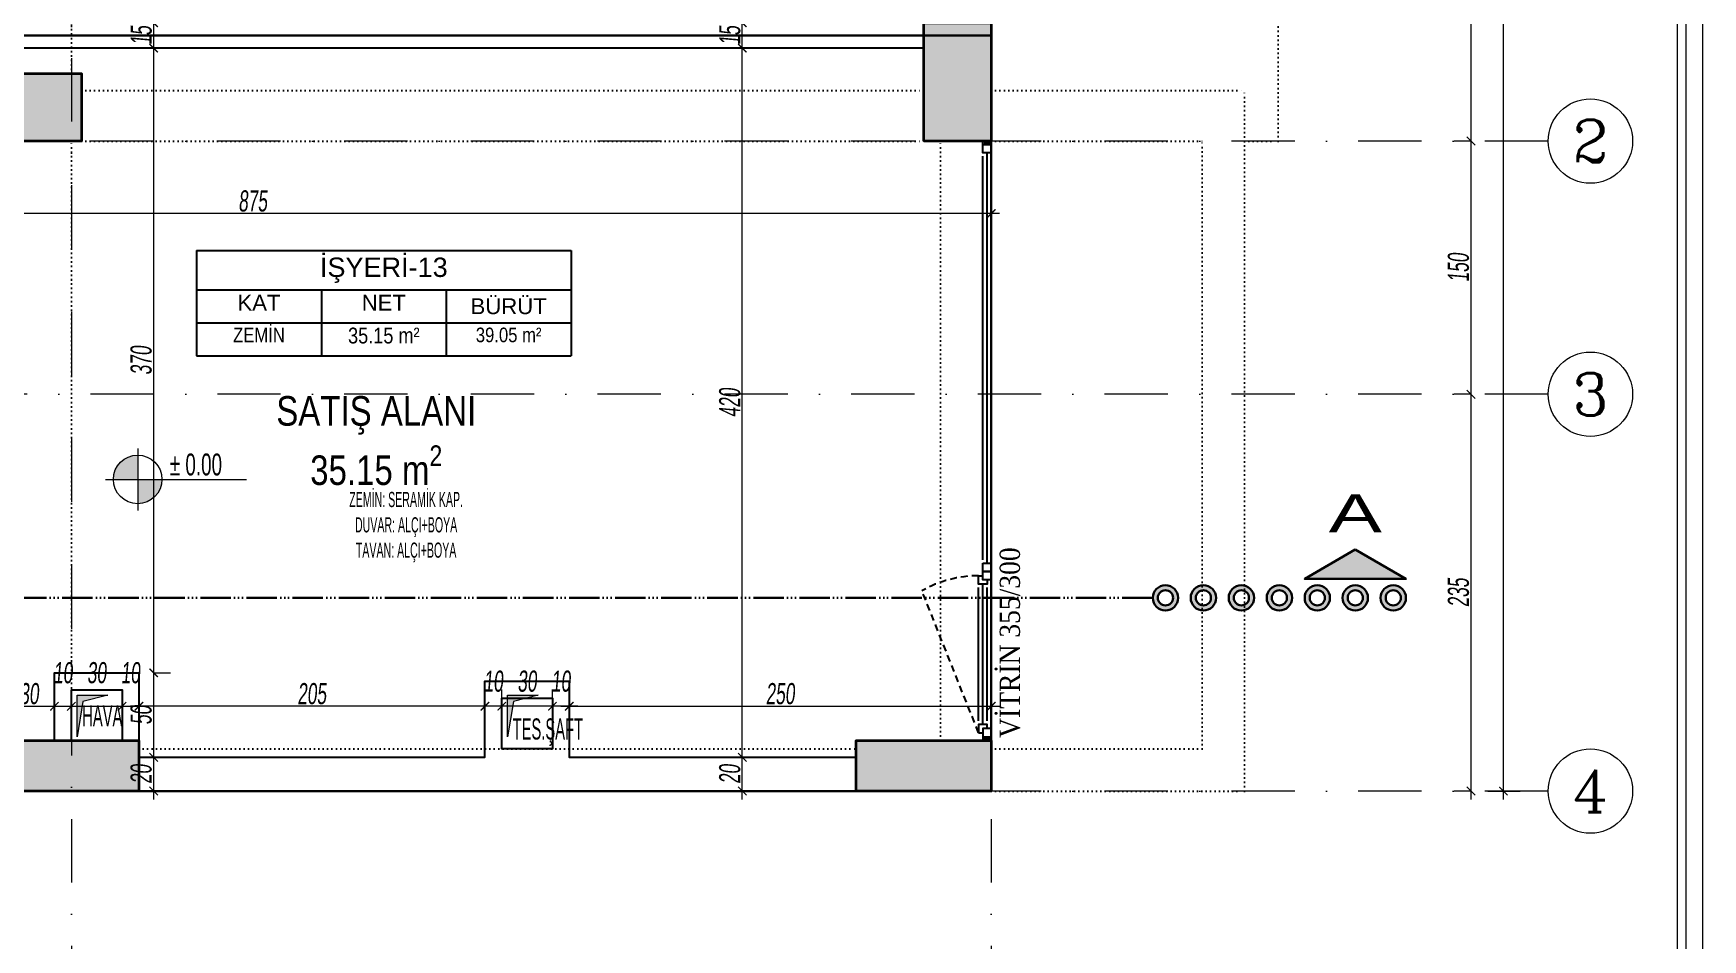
# Model space of a CAD drawing. Header units: millimetres. Extents: x -2145 to 33996, y -835 to 2363.
# Drawn here: x 10352 to 11341, y -228 to 308 of the extents above; entities that cross this region are included whole.
import ezdxf
from ezdxf.enums import TextEntityAlignment as Align

# ---------------------------------------------------------------- set-up
doc = ezdxf.new("R2010")
doc.units = ezdxf.units.MM
for name, pattern in [('ACAD_ISO06W100', [36, 24, -3, 0, -3, 0, -3, 0, -3]), ('DASHDOT', [1, 0.5, -0.25, 0, -0.25]), ('DOT', [0.25, 0, -0.25]), ('KESIK', [0.325, 0.2, -0.125])]:
    doc.linetypes.add(name, pattern=pattern)
doc.layers.add('ALAN', color=3, linetype='Continuous', lineweight=25, plot=False)
for name, color, linetype, lineweight in [('arcCGDM_antet', 85, 'Continuous', 20), ('EMSAL HESAP', 1, 'Continuous', 30), ('NET_AKS', 251, 'DASHDOT', 9), ('NET_AKS_YAZI', 31, 'DASHDOT', 9), ('NET_DUVAR', 150, 'Continuous', 18), ('NET_KESİT_ÇİZİGİSİ', 1, 'Continuous', 30), ('NET_KOLON_TARAMA', 8, 'Continuous', 0), ('NET_PLAN_KOT', 100, 'Continuous', 0), ('NET_TAŞIYICI', 1, 'Continuous', 35), ('NET_ÖLÇÜ İÇ', 54, 'Continuous', 9), ('NET_ÖLÇÜ_AKS', 31, 'Continuous', 15)]:
    doc.layers.add(name, color=color, linetype=linetype, lineweight=lineweight)
for name, color, linetype in [('m_doğrama_aluminyum', 105, 'Continuous'), ('m_yazı_bağımsız bölüm', 163, 'Continuous'), ('NET_KİRİŞ', 253, 'DOT'), ('NET_POZ', 41, 'Continuous'), ('T-MAH-AD', 7, 'Continuous')]:
    doc.layers.add(name, color=color, linetype=linetype)
doc.styles.add('ARIALTR', font='arial.ttf', dxfattribs={"width": 0.8, "height": 22.5})
doc.styles.add('ARıAL', font='arial.ttf', dxfattribs={"width": 0.7})
doc.styles.add('BODRUM', font='swisscl.ttf', dxfattribs={"width": 0.8, "oblique": 5})
doc.styles.add('DIN', font='arial.ttf', dxfattribs={"width": 0.6})
doc.styles.get("Standard").update_dxf_attribs({"font": 'arial.ttf'})
doc.styles.add('TAks_2', font='ROMANC', dxfattribs={"height": 5})
doc.styles.add('TGS SAYILAR', font='times.ttf', dxfattribs={"width": 0.7})
doc.dimstyles.new('olcu-50', dxfattribs={"dimscale": 0, "dimtxt": 12.5, "dimasz": 5, "dimexe": 10, "dimexo": 10, "dimgap": 1, "dimtad": 1, "dimdec": 1, "dimzin": 12, "dimtxsty": 'BODRUM', "dimblk": 'ARCHTICK', "dimcen": 8, "dimdle": 5, "dimclrd": 256, "dimclre": 256, "dimclrt": 256, "dimadec": 0, "dimazin": 2, "dimtfac": 1, "dimtdec": 1, "dimtix": 1, "dimtmove": 0, "dimatfit": 3, "dimldrblk": 'ARCHTICK', "dimfxl": 15, "dimfxlon": 1, "dimlwd": -1, "dimlwe": -1, "dimarcsym": 0})

# ---------------------------------------------------------------- blocks, each defined once
blk = doc.blocks.new('*U602')
at = {"layer": 'm_doğrama_aluminyum', "linetype": 'KESIK', "ltscale": 0.2}
blk.add_line((-3015.1746, -58.1938, 0), (-3014.3338, -57.8585, 0), dxfattribs=at)
blk.add_line((-3015.1746, -58.1938, 0), (-3014.3338, -57.8585, 0), dxfattribs=at)
at = {"layer": 'm_doğrama_aluminyum', "elevation": 0}
for points in [[(-3015.1996, -58.2188), (-3015.2196, -58.2188), (-3015.2196, -58.2688), (-3015.1996, -58.2688), (-3015.1996, -58.2188)], [(-3015.1996, -58.2188), (-3015.2196, -58.2688)], [(-3015.2196, -58.2188), (-3015.1996, -58.2688)], [(-3015.1996, -58.2188), (-3015.1996, -58.2688), (-3015.1496, -58.2688), (-3015.1496, -58.2188), (-3015.1996, -58.2188)], [(-3015.1746, -58.1938), (-3015.1746, -58.2188)], [(-3015.1496, -58.2438), (-3015.1246, -58.2438), (-3015.1246, -58.1938), (-3015.1746, -58.1938)], [(-3015.1246, -58.2188), (-3014.2946, -58.2188)], [(-3015.1046, -58.1938), (-3014.3146, -58.1938)], [(-3015.1046, -58.2438), (-3014.3146, -58.2438)], [(-3014.2696, -58.2438), (-3014.2946, -58.2438), (-3014.2946, -58.1938), (-3014.2446, -58.1938)], [(-3014.2196, -58.2188), (-3014.2196, -58.2688), (-3014.2696, -58.2688), (-3014.2696, -58.2188), (-3014.2196, -58.2188)], [(-3014.2446, -58.1938), (-3014.2446, -58.2188)], [(-3014.1696, -58.2188), (-3014.1696, -58.2688), (-3014.2196, -58.2688), (-3014.2196, -58.2188), (-3014.1696, -58.2188)], [(-3014.1696, -58.2438), (-3011.7396, -58.2438)], [(-3014.1496, -58.2188), (-3011.7596, -58.2188)], [(-3011.6896, -58.2188), (-3011.6896, -58.2688), (-3011.7396, -58.2688), (-3011.7396, -58.2188), (-3011.6896, -58.2188)], [(-3011.6896, -58.2188), (-3011.6696, -58.2188), (-3011.6696, -58.2688), (-3011.6896, -58.2688), (-3011.6896, -58.2188)], [(-3011.6896, -58.2188), (-3011.6696, -58.2688)], [(-3011.6696, -58.2188), (-3011.6896, -58.2688)], [(-3014.1496, -58.2688), (-3011.7596, -58.2688)]]:
    blk.add_lwpolyline(points, dxfattribs=at)
at = {"layer": 'm_doğrama_aluminyum', "linetype": 'KESIK', "ltscale": 0.2}
blk.add_arc((-3014.9196, -58.1938, 0), 0.675, 359.98282, 29.79039, dxfattribs=at)
blk = doc.blocks.new('A$C6CC27A50')
at = {"layer": 'NET_DUVAR', "true_color": 0x939598}
h = blk.add_hatch(color=252, dxfattribs=at)
h.dxf.hatch_style = 1
h.paths.add_polyline_path([(-24.76, 3), (-2.88, 3), (-2.88, 19.23), (-6.27, 6.11)])
at = {"layer": 'NET_DUVAR', "color": 251, "true_color": 0x636466}
for p, q in [((-2.88, 19.23), (-6.27, 6.11)), ((-2.88, 3), (-2.88, 19.23)), ((-6.27, 6.11), (-24.76, 3)), ((-24.76, 3), (-2.88, 3))]:
    blk.add_line(p, q, dxfattribs=at)
blk = doc.blocks.new('A$Cec846f78')
at = {"layer": 'NET_TAŞIYICI'}
for points in [[(-40, 385), (-40, 455), (0, 455), (0, 385)], [(-609, 385), (-609, 425), (-539, 425), (-539, 385)], [(-585, 0), (-585, 30), (-505, 30), (-505, 0)], [(-80, 0), (-80, 30), (0, 30), (0, 0)]]:
    blk.add_lwpolyline(points, close=True, dxfattribs=at)
blk = doc.blocks.new('A$Ca5374770')
at = {"layer": 'NET_KOLON_TARAMA'}
h = blk.add_hatch(dxfattribs=at)
h.set_pattern_fill('ANSI33', color=256)
h.paths.add_polyline_path([(1115, 0), (1115, 235), (1090, 235), (1090, 225), (1090, 0)])
h.paths.add_polyline_path([(890, 0), (890, 225), (890, 235), (865, 235), (865, 0)])
h.paths.add_polyline_path([(1580, 30), (1580, 0), (1660, 0), (1660, 30)])
h.paths.add_polyline_path([(1620, 455), (1620, 385), (1660, 385), (1660, 455)])
h.paths.add_polyline_path([(80, 950), (80, 980), (0, 980), (0, 950)])
h.paths.add_polyline_path([(1580, 980), (1580, 950), (1660, 950), (1660, 980)])
h.paths.add_polyline_path([(1035, 980), (1035, 950), (1115, 950), (1115, 980)])
h.paths.add_polyline_path([(625, 950), (625, 980), (545, 980), (545, 950)])
h.paths.add_polyline_path([(80, 0), (80, 30), (0, 30), (0, 0)])
h.paths.add_polyline_path([(1051, 425), (1051, 385), (1121, 385), (1121, 425)])
h.paths.add_polyline_path([(609, 385), (609, 425), (539, 425), (539, 385)])
h.paths.add_polyline_path([(585, 0), (585, 30), (505, 30), (505, 0)])
h.paths.add_polyline_path([(40, 385), (40, 455), (0, 455), (0, 385)])
at = {"layer": 'NET_TAŞIYICI', "xscale": -1}
blk.add_blockref('A$Cec846f78', (0, 0), dxfattribs=at)
blk = doc.blocks.new('*T629')
at = {"layer": 'm_yazı_bağımsız bölüm', "color": 0, "linetype": 'ByBlock', "lineweight": -2, "transparency": 16777216}
for p, q in [((0, 0), (221.88, 0)), ((0, 0), (0, -62.26)), ((221.88, 0), (221.88, -62.26)), ((0, -23.3), (221.88, -23.3)), ((73.96, -23.3), (73.96, -62.26)), ((147.92, -23.3), (147.92, -62.26)), ((0, -42.78), (221.88, -42.78)), ((0, -62.26), (221.88, -62.26))]:
    blk.add_line(p, q, dxfattribs=at)
at = {"layer": 'm_yazı_bağımsız bölüm', "color": 0, "transparency": 16777216}
for s, insert, char_height, width, attachment_point in [('İŞYERİ-13', (110.94, -11.65), 11.476, 216.1383, 5), ('KAT', (36.98, -26.17), 9.375, 68.2206, 2), ('NET', (110.94, -26.17), 9.375, 68.2206, 2), ('BÜRÜT', (184.9, -33.04), 9.375, 68.2207, 5), ('{\\fArial Narrow|b0|i0|c162|p34;ZEMİN}', (36.98, -45.65), 8.6073, 68.2206, 2), ('{\\fArial Narrow|b0|i0|c162|p34;35.15 m²}', (110.94, -45.65), 9.375, 68.2206, 2), ('{\\fArial Narrow|b0|i0|c162|p34;39.05 m²}', (184.9, -45.65), 8.6073, 68.2207, 2)]:
    blk.add_mtext(s, dxfattribs=dict(at, insert=insert, char_height=char_height, width=width, attachment_point=attachment_point))
blk = doc.blocks.new('KOTLAR')
h = blk.add_hatch(color=256)
h.dxf.hatch_style = 1
h.paths.add_polyline_path([(0, 0), (0, 12.96, 0.414214), (-12.96, 0)])
h.paths.add_polyline_path([(0, -12.96, 0.414214), (12.96, 0), (0, 0)])
h.paths.add_polyline_path([(65.51, -11.28), (21.41, -11.28), (21.41, -29.91), (65.51, -29.91)], flags=9)
at = {"extrusion": (2.84e-14, 0.225686, 0.9742)}
for p, q in [((0, 16.54), (0, -16.54)), ((-17.21, 0), (58.08, 0))]:
    blk.add_line(p, q, dxfattribs=at)
blk.add_circle((0, 0), 12.96)
at = {"extrusion": (2.84e-14, 0.225686, 0.9742), "style": 'DIN', "width": 0.6}
for tag, p in [('INCE KOT', (-17.13, -2.07, 0.48)), ('KABA KOT', (-18.31, 14.22, -3.29))]:
    blk.add_attdef(tag, p, '', height=12, rotation=180, dxfattribs=at)
blk = doc.blocks.new('A$C5ec6af74')
at = {"layer": 'NET_AKS', "ltscale": 75}
for p, q in [((250, 1185), (250, -185)), ((795, 1185), (795, -185)), ((1125, 385), (-1195, 385)), ((1125, 235), (-1195, 235)), ((1125, 0), (-1195, 0))]:
    blk.add_line(p, q, dxfattribs=at)
at = {"layer": 'NET_AKS', "linetype": 'Continuous', "ltscale": 100}
for centre in [(1150, 385), (1150, 235), (1150, 0)]:
    blk.add_circle(centre, 25, dxfattribs=at)
at = {"layer": 'NET_AKS_YAZI', "linetype": 'Continuous', "style": 'TAks_2'}
for s, p in [('2', (1150, 385)), ('3', (1150, 235)), ('4', (1150, 0))]:
    blk.add_text(s, height=25, dxfattribs=at).set_placement(p, align=Align.MIDDLE_CENTER)
blk = doc.blocks.new('A$Cb9b20b1b')
at = {"layer": 'NET_KİRİŞ', "ltscale": 10}
for p, q in [((-1060, 150), (-1060, 745)), ((-345, 190), (-345, 715)), ((-890, 180), (-1040, 180)), ((-1040, -235), (-1040, 180)), ((-351, 180), (-850, 180)), ((-1040, 150), (-1060, 150)), ((-1015, -210), (-1015, 150)), ((-890, 150), (-1015, 150)), ((-890, -205), (-890, 150)), ((-860, -205), (-860, 150)), ((-351, 150), (-850, 150)), ((-345, -205), (-345, 150)), ((-890, -210), (-1015, -210)), ((-385, -210), (-810, -210)), ((-890, -235), (-1040, -235)), ((-385, -235), (-810, -235))]:
    blk.add_line(p, q, dxfattribs=at)
blk = doc.blocks.new('_ArchTick')
at = {"color": 0, "linetype": 'ByBlock', "const_width": 0.15}
blk.add_lwpolyline([(-0.5, -0.5), (0.5, 0.5)], dxfattribs=at)
blk = doc.blocks.new('*D1581')
at = {"layer": 'Defpoints', "color": 0, "transparency": 16777216}
for p in [(1114.26, -745), (1114.26, -745), (1114.26, -980)]:
    blk.add_point(p, dxfattribs=at)
at = {"layer": 'NET_ÖLÇÜ_AKS', "transparency": 16777216}
for p, q in [((1114.26, -985), (1114.26, -740)), ((1114.26, -745), (1104.26, -745)), ((1114.26, -980), (1104.26, -980))]:
    blk.add_line(p, q, dxfattribs=at)
at = {"layer": 'NET_ÖLÇÜ_AKS', "transparency": 16777216, "xscale": 5, "yscale": 5, "zscale": 5}
for p, rotation in [((1114.26, -745), 90), ((1114.26, -980), 270)]:
    blk.add_blockref('_ArchTick', p, dxfattribs=dict(at, rotation=rotation))
at = {"layer": 'NET_ÖLÇÜ_AKS', "transparency": 16777216, "insert": (1106.85, -862.5), "char_height": 12.5, "attachment_point": 5, "rotation": 90, "style": 'BODRUM'}
blk.add_mtext('235', dxfattribs=at)
blk = doc.blocks.new('*D1582')
at = {"layer": 'Defpoints', "color": 0, "transparency": 16777216}
for p in [(1114.26, -595), (1114.26, -595), (1114.26, -745)]:
    blk.add_point(p, dxfattribs=at)
at = {"layer": 'NET_ÖLÇÜ_AKS', "transparency": 16777216}
for p, q in [((1114.26, -750), (1114.26, -590)), ((1114.26, -595), (1104.26, -595)), ((1114.26, -745), (1104.26, -745))]:
    blk.add_line(p, q, dxfattribs=at)
at = {"layer": 'NET_ÖLÇÜ_AKS', "transparency": 16777216, "xscale": 5, "yscale": 5, "zscale": 5}
for p, rotation in [((1114.26, -595), 90), ((1114.26, -745), 270)]:
    blk.add_blockref('_ArchTick', p, dxfattribs=dict(at, rotation=rotation))
at = {"layer": 'NET_ÖLÇÜ_AKS', "transparency": 16777216, "insert": (1106.85, -670), "char_height": 12.5, "attachment_point": 5, "rotation": 90, "style": 'BODRUM'}
blk.add_mtext('150', dxfattribs=at)
blk = doc.blocks.new('*D1583')
at = {"layer": 'Defpoints', "color": 0, "transparency": 16777216}
for p in [(1114.26, 0), (1114.26, 0), (1114.26, -595)]:
    blk.add_point(p, dxfattribs=at)
at = {"layer": 'NET_ÖLÇÜ_AKS', "transparency": 16777216}
for p, q in [((1114.26, -600), (1114.26, 5)), ((1114.26, 0), (1104.26, 0)), ((1114.26, -595), (1104.26, -595))]:
    blk.add_line(p, q, dxfattribs=at)
at = {"layer": 'NET_ÖLÇÜ_AKS', "transparency": 16777216, "xscale": 5, "yscale": 5, "zscale": 5}
for p, rotation in [((1114.26, 0), 90), ((1114.26, -595), 270)]:
    blk.add_blockref('_ArchTick', p, dxfattribs=dict(at, rotation=rotation))
at = {"layer": 'NET_ÖLÇÜ_AKS', "transparency": 16777216, "insert": (1106.85, -297.5), "char_height": 12.5, "attachment_point": 5, "rotation": 90, "style": 'BODRUM'}
blk.add_mtext('595', dxfattribs=at)
blk = doc.blocks.new('*D1584')
at = {"layer": 'Defpoints', "color": 0, "transparency": 16777216}
for p in [(1114.26, 0), (1133.46, 0), (1114.26, -980)]:
    blk.add_point(p, dxfattribs=at)
at = {"layer": 'NET_ÖLÇÜ_AKS', "transparency": 16777216}
for p, q in [((1133.46, -985), (1133.46, 5)), ((1124.26, 0), (1143.46, 0)), ((1124.26, -980), (1143.46, -980))]:
    blk.add_line(p, q, dxfattribs=at)
at = {"layer": 'NET_ÖLÇÜ_AKS', "transparency": 16777216, "xscale": 5, "yscale": 5, "zscale": 5}
for p, rotation in [((1133.46, 0), 90), ((1133.46, -980), 270)]:
    blk.add_blockref('_ArchTick', p, dxfattribs=dict(at, rotation=rotation))
at = {"layer": 'NET_ÖLÇÜ_AKS', "transparency": 16777216, "insert": (1126.05, -490), "char_height": 12.5, "attachment_point": 5, "rotation": 90, "style": 'BODRUM'}
blk.add_mtext('980', dxfattribs=at)
blk = doc.blocks.new('*D779')
at = {"layer": 'Defpoints', "color": 0, "transparency": 16777216}
for p in [(10772.01, -120.39), (10772.01, -120.39), (10772.01, -140.39)]:
    blk.add_point(p, dxfattribs=at)
at = {"layer": 'NET_ÖLÇÜ İÇ', "transparency": 16777216}
for p, q in [((10772.01, -145.39), (10772.01, -115.39)), ((10772.01, -120.39), (10782.01, -120.39)), ((10772.01, -140.39), (10762.01, -140.39))]:
    blk.add_line(p, q, dxfattribs=at)
at = {"layer": 'NET_ÖLÇÜ İÇ', "transparency": 16777216, "xscale": 5, "yscale": 5, "zscale": 5}
for p, rotation in [((10772.01, -120.39), 90), ((10772.01, -140.39), 270)]:
    blk.add_blockref('_ArchTick', p, dxfattribs=dict(at, rotation=rotation))
at = {"layer": 'NET_ÖLÇÜ İÇ', "transparency": 16777216, "insert": (10764.61, -130.39), "char_height": 12.5, "attachment_point": 5, "rotation": 90, "style": 'BODRUM'}
blk.add_mtext('20', dxfattribs=at)
blk = doc.blocks.new('*D780')
at = {"layer": 'Defpoints', "color": 0, "transparency": 16777216}
for p in [(10772.01, 299.61), (10772.01, 299.61), (10772.01, -120.39)]:
    blk.add_point(p, dxfattribs=at)
at = {"layer": 'NET_ÖLÇÜ İÇ', "transparency": 16777216}
for p, q in [((10772.01, -125.39), (10772.01, 304.61)), ((10772.01, 299.61), (10782.01, 299.61)), ((10772.01, -120.39), (10782.01, -120.39))]:
    blk.add_line(p, q, dxfattribs=at)
at = {"layer": 'NET_ÖLÇÜ İÇ', "transparency": 16777216, "xscale": 5, "yscale": 5, "zscale": 5}
for p, rotation in [((10772.01, 299.61), 90), ((10772.01, -120.39), 270)]:
    blk.add_blockref('_ArchTick', p, dxfattribs=dict(at, rotation=rotation))
at = {"layer": 'NET_ÖLÇÜ İÇ', "transparency": 16777216, "insert": (10764.61, 89.61), "char_height": 12.5, "attachment_point": 5, "rotation": 90, "style": 'BODRUM'}
blk.add_mtext('420', dxfattribs=at)
blk = doc.blocks.new('*D781')
at = {"layer": 'Defpoints', "color": 0, "transparency": 16777216}
for p in [(10772.01, 314.61), (10772.01, 314.61), (10772.01, 299.61)]:
    blk.add_point(p, dxfattribs=at)
at = {"layer": 'NET_ÖLÇÜ İÇ', "transparency": 16777216}
for p, q in [((10772.01, 294.61), (10772.01, 319.61)), ((10772.01, 314.61), (10782.01, 314.61)), ((10772.01, 299.61), (10782.01, 299.61))]:
    blk.add_line(p, q, dxfattribs=at)
at = {"layer": 'NET_ÖLÇÜ İÇ', "transparency": 16777216, "xscale": 5, "yscale": 5, "zscale": 5}
for p, rotation in [((10772.01, 314.61), 90), ((10772.01, 299.61), 270)]:
    blk.add_blockref('_ArchTick', p, dxfattribs=dict(at, rotation=rotation))
at = {"layer": 'NET_ÖLÇÜ İÇ', "transparency": 16777216, "insert": (10764.63, 307.11), "char_height": 12.5, "attachment_point": 5, "rotation": 90, "style": 'BODRUM'}
blk.add_mtext('15', dxfattribs=at)
blk = doc.blocks.new('*D813')
at = {"layer": 'Defpoints', "color": 0, "transparency": 16777216}
for p in [(10044.48, 201.64), (10044.48, 201.64), (10919.48, 201.64)]:
    blk.add_point(p, dxfattribs=at)
at = {"layer": 'NET_ÖLÇÜ İÇ', "transparency": 16777216}
for p, q in [((10044.48, 201.64), (10044.48, 211.64)), ((10924.48, 201.64), (10039.48, 201.64)), ((10919.48, 201.64), (10919.48, 191.64))]:
    blk.add_line(p, q, dxfattribs=at)
at = {"layer": 'NET_ÖLÇÜ İÇ', "transparency": 16777216, "xscale": 5, "yscale": 5, "zscale": 5, "rotation": 180.0000000000007}
blk.add_blockref('_ArchTick', (10044.48, 201.64), dxfattribs=at)
at = {"layer": 'NET_ÖLÇÜ İÇ', "transparency": 16777216, "xscale": 5, "yscale": 5, "zscale": 5}
blk.add_blockref('_ArchTick', (10919.48, 201.64), dxfattribs=at)
at = {"layer": 'NET_ÖLÇÜ İÇ', "transparency": 16777216, "insert": (10481.98, 209.04), "char_height": 12.5, "attachment_point": 5, "style": 'BODRUM'}
blk.add_mtext('875', dxfattribs=at)
blk = doc.blocks.new('*D834')
at = {"layer": 'Defpoints', "color": 0, "transparency": 16777216}
for p in [(10334.48, -90.19), (10364.48, -90.19), (10364.48, -90.19)]:
    blk.add_point(p, dxfattribs=at)
at = {"layer": 'NET_ÖLÇÜ İÇ', "transparency": 16777216}
for p, q in [((10329.48, -90.19), (10369.48, -90.19)), ((10334.48, -90.19), (10334.48, -100.19)), ((10364.48, -90.19), (10364.48, -100.19))]:
    blk.add_line(p, q, dxfattribs=at)
at = {"layer": 'NET_ÖLÇÜ İÇ', "transparency": 16777216, "xscale": 5, "yscale": 5, "zscale": 5, "rotation": 180}
blk.add_blockref('_ArchTick', (10334.48, -90.19), dxfattribs=at)
at = {"layer": 'NET_ÖLÇÜ İÇ', "transparency": 16777216, "xscale": 5, "yscale": 5, "zscale": 5}
blk.add_blockref('_ArchTick', (10364.48, -90.19), dxfattribs=at)
at = {"layer": 'NET_ÖLÇÜ İÇ', "transparency": 16777216, "insert": (10349.48, -82.78), "char_height": 12.5, "attachment_point": 5, "style": 'BODRUM'}
blk.add_mtext('30', dxfattribs=at)
blk = doc.blocks.new('*D835')
at = {"layer": 'Defpoints', "color": 0, "transparency": 16777216}
for p in [(10374.48, -90.19), (10404.48, -90.19), (10404.48, -90.19)]:
    blk.add_point(p, dxfattribs=at)
at = {"layer": 'NET_ÖLÇÜ İÇ', "transparency": 16777216}
for p, q in [((10369.48, -90.19), (10409.48, -90.19)), ((10374.48, -90.19), (10374.48, -100.19)), ((10404.48, -90.19), (10404.48, -100.19))]:
    blk.add_line(p, q, dxfattribs=at)
at = {"layer": 'NET_ÖLÇÜ İÇ', "transparency": 16777216, "xscale": 5, "yscale": 5, "zscale": 5, "rotation": 180}
blk.add_blockref('_ArchTick', (10374.48, -90.19), dxfattribs=at)
at = {"layer": 'NET_ÖLÇÜ İÇ', "transparency": 16777216, "xscale": 5, "yscale": 5, "zscale": 5}
blk.add_blockref('_ArchTick', (10404.48, -90.19), dxfattribs=at)
at = {"layer": 'NET_ÖLÇÜ İÇ', "transparency": 16777216, "insert": (10389.48, -70.37), "char_height": 12.5, "attachment_point": 5, "style": 'BODRUM'}
blk.add_mtext('30', dxfattribs=at)
blk = doc.blocks.new('*D836')
at = {"layer": 'Defpoints', "color": 0, "transparency": 16777216}
for p in [(10404.48, -90.19), (10414.48, -90.19), (10414.48, -90.19)]:
    blk.add_point(p, dxfattribs=at)
at = {"layer": 'NET_ÖLÇÜ İÇ', "transparency": 16777216}
for p, q in [((10399.48, -90.19), (10419.48, -90.19)), ((10404.48, -90.19), (10404.48, -100.19)), ((10414.48, -90.19), (10414.48, -100.19))]:
    blk.add_line(p, q, dxfattribs=at)
at = {"layer": 'NET_ÖLÇÜ İÇ', "transparency": 16777216, "xscale": 5, "yscale": 5, "zscale": 5, "rotation": 180}
blk.add_blockref('_ArchTick', (10404.48, -90.19), dxfattribs=at)
at = {"layer": 'NET_ÖLÇÜ İÇ', "transparency": 16777216, "xscale": 5, "yscale": 5, "zscale": 5}
blk.add_blockref('_ArchTick', (10414.48, -90.19), dxfattribs=at)
at = {"layer": 'NET_ÖLÇÜ İÇ', "transparency": 16777216, "insert": (10409.48, -70.39), "char_height": 12.5, "attachment_point": 5, "style": 'BODRUM'}
blk.add_mtext('10', dxfattribs=at)
blk = doc.blocks.new('*D837')
at = {"layer": 'Defpoints', "color": 0, "transparency": 16777216}
for p in [(10669.48, -90.19), (10919.48, -90.19), (10919.48, -110.39)]:
    blk.add_point(p, dxfattribs=at)
at = {"layer": 'NET_ÖLÇÜ İÇ', "transparency": 16777216}
for p, q in [((10669.48, -90.19), (10669.48, -80.19)), ((10919.48, -100.39), (10919.48, -80.19)), ((10664.48, -90.19), (10924.48, -90.19))]:
    blk.add_line(p, q, dxfattribs=at)
at = {"layer": 'NET_ÖLÇÜ İÇ', "transparency": 16777216, "xscale": 5, "yscale": 5, "zscale": 5, "rotation": 180}
blk.add_blockref('_ArchTick', (10669.48, -90.19), dxfattribs=at)
at = {"layer": 'NET_ÖLÇÜ İÇ', "transparency": 16777216, "xscale": 5, "yscale": 5, "zscale": 5}
blk.add_blockref('_ArchTick', (10919.48, -90.19), dxfattribs=at)
at = {"layer": 'NET_ÖLÇÜ İÇ', "transparency": 16777216, "insert": (10794.48, -82.79), "char_height": 12.5, "attachment_point": 5, "style": 'BODRUM'}
blk.add_mtext('250', dxfattribs=at)
blk = doc.blocks.new('İŞRT - KES YER')
at = {"layer": 'NET_KESİT_ÇİZİGİSİ'}
h = blk.add_hatch(color=251, dxfattribs=at)
h.dxf.hatch_style = 1
h.paths.add_polyline_path([(0, 0), (40, -23.1), (-40, -23.1)])
h = blk.add_hatch(color=256, dxfattribs=at)
h.dxf.hatch_style = 1
h.paths.add_polyline_path([(160, -38.1, -1), (140, -38.1, -1)])
h.paths.add_polyline_path([(144, -38.1, 1), (156, -38.1, 1)], flags=16)
h.paths.add_polyline_path([(130, -38.1, -1), (110, -38.1, -1)])
h.paths.add_polyline_path([(114, -38.1, 1), (126, -38.1, 1)], flags=16)
h.paths.add_polyline_path([(100, -38.1, -1), (80, -38.1, -1)])
h.paths.add_polyline_path([(84, -38.1, 1), (96, -38.1, 1)], flags=16)
h.paths.add_polyline_path([(70, -38.1, -1), (50, -38.1, -1)])
h.paths.add_polyline_path([(54, -38.1, 1), (66, -38.1, 1)], flags=16)
h.paths.add_polyline_path([(40, -38.1, -1), (20, -38.1, -1)])
h.paths.add_polyline_path([(24, -38.1, 1), (36, -38.1, 1)], flags=16)
h.paths.add_polyline_path([(10, -38.1, -1), (-10, -38.1, -1)])
h.paths.add_polyline_path([(-6, -38.1, 1), (6, -38.1, 1)], flags=16)
h.paths.add_polyline_path([(-20, -38.1, -1), (-40, -38.1, -1)])
h.paths.add_polyline_path([(-36, -38.1, 1), (-24, -38.1, 1)], flags=16)
blk.add_lwpolyline([(0, 0), (40, -23.1), (-40, -23.1)], close=True, dxfattribs=at)
for centre, radius in [((-30, -38.1), 10), ((-30, -38.1), 6), ((0, -38.1), 10), ((0, -38.1), 6), ((30, -38.1), 10), ((30, -38.1), 6), ((60, -38.1), 10), ((60, -38.1), 6), ((90, -38.1), 10), ((90, -38.1), 6), ((120, -38.1), 10), ((120, -38.1), 6), ((150, -38.1), 10), ((150, -38.1), 6)]:
    blk.add_circle(centre, radius, dxfattribs=at)
blk = doc.blocks.new('*U1585')
at = {"layer": 'NET_KESİT_ÇİZİGİSİ', "linetype": 'ACAD_ISO06W100'}
blk.add_lwpolyline([(2626.7, 0), (200, 0)], dxfattribs=at)
at = {"layer": 'NET_KESİT_ÇİZİGİSİ'}
blk.add_blockref('İŞRT - KES YER', (40, 38.1), dxfattribs=at)
at = {"layer": 'NET_KESİT_ÇİZİGİSİ', "style": 'ARıAL', "width": 1.5}
for tag, p in [('KESİTSOL', (40, 66.8)), ('KESİTSAĞ', (2786.7, 66.8))]:
    blk.add_attdef(tag, text='', height=30, dxfattribs=at).set_placement(p, align=Align.MIDDLE_CENTER)
blk = doc.blocks.new('*D1845')
at = {"layer": 'Defpoints', "color": 0, "transparency": 16777216}
for p in [(10423.26, -120.39), (10423.26, -120.39), (10423.26, -140.39)]:
    blk.add_point(p, dxfattribs=at)
at = {"layer": 'NET_ÖLÇÜ İÇ', "transparency": 16777216}
for p, q in [((10423.26, -145.39), (10423.26, -115.39)), ((10423.26, -120.39), (10433.26, -120.39)), ((10423.26, -140.39), (10413.26, -140.39))]:
    blk.add_line(p, q, dxfattribs=at)
at = {"layer": 'NET_ÖLÇÜ İÇ', "transparency": 16777216, "xscale": 5, "yscale": 5, "zscale": 5}
for p, rotation in [((10423.26, -120.39), 90), ((10423.26, -140.39), 270)]:
    blk.add_blockref('_ArchTick', p, dxfattribs=dict(at, rotation=rotation))
at = {"layer": 'NET_ÖLÇÜ İÇ', "transparency": 16777216, "insert": (10415.86, -130.39), "char_height": 12.5, "attachment_point": 5, "rotation": 90, "style": 'BODRUM'}
blk.add_mtext('20', dxfattribs=at)
blk = doc.blocks.new('*D1846')
at = {"layer": 'Defpoints', "color": 0, "transparency": 16777216}
for p in [(10423.26, -70.39), (10423.26, -70.39), (10423.26, -120.39)]:
    blk.add_point(p, dxfattribs=at)
at = {"layer": 'NET_ÖLÇÜ İÇ', "transparency": 16777216}
for p, q in [((10423.26, -125.39), (10423.26, -65.39)), ((10423.26, -70.39), (10433.26, -70.39)), ((10423.26, -120.39), (10433.26, -120.39))]:
    blk.add_line(p, q, dxfattribs=at)
at = {"layer": 'NET_ÖLÇÜ İÇ', "transparency": 16777216, "xscale": 5, "yscale": 5, "zscale": 5}
for p, rotation in [((10423.26, -70.39), 90), ((10423.26, -120.39), 270)]:
    blk.add_blockref('_ArchTick', p, dxfattribs=dict(at, rotation=rotation))
at = {"layer": 'NET_ÖLÇÜ İÇ', "transparency": 16777216, "insert": (10415.86, -95.39), "char_height": 12.5, "attachment_point": 5, "rotation": 90, "style": 'BODRUM'}
blk.add_mtext('50', dxfattribs=at)
blk = doc.blocks.new('*D1847')
at = {"layer": 'Defpoints', "color": 0, "transparency": 16777216}
for p in [(10423.26, 299.61), (10423.26, 299.61), (10423.26, -70.39)]:
    blk.add_point(p, dxfattribs=at)
at = {"layer": 'NET_ÖLÇÜ İÇ', "transparency": 16777216}
for p, q in [((10423.26, -75.39), (10423.26, 304.61)), ((10423.26, 299.61), (10433.26, 299.61)), ((10423.26, -70.39), (10433.26, -70.39))]:
    blk.add_line(p, q, dxfattribs=at)
at = {"layer": 'NET_ÖLÇÜ İÇ', "transparency": 16777216, "xscale": 5, "yscale": 5, "zscale": 5}
for p, rotation in [((10423.26, 299.61), 90), ((10423.26, -70.39), 270)]:
    blk.add_blockref('_ArchTick', p, dxfattribs=dict(at, rotation=rotation))
at = {"layer": 'NET_ÖLÇÜ İÇ', "transparency": 16777216, "insert": (10415.85, 114.61), "char_height": 12.5, "attachment_point": 5, "rotation": 90, "style": 'BODRUM'}
blk.add_mtext('370', dxfattribs=at)
blk = doc.blocks.new('*D1848')
at = {"layer": 'Defpoints', "color": 0, "transparency": 16777216}
for p in [(10423.26, 314.61), (10423.26, 314.61), (10423.26, 299.61)]:
    blk.add_point(p, dxfattribs=at)
at = {"layer": 'NET_ÖLÇÜ İÇ', "transparency": 16777216}
for p, q in [((10423.26, 294.61), (10423.26, 319.61)), ((10423.26, 314.61), (10433.26, 314.61)), ((10423.26, 299.61), (10433.26, 299.61))]:
    blk.add_line(p, q, dxfattribs=at)
at = {"layer": 'NET_ÖLÇÜ İÇ', "transparency": 16777216, "xscale": 5, "yscale": 5, "zscale": 5}
for p, rotation in [((10423.26, 314.61), 90), ((10423.26, 299.61), 270)]:
    blk.add_blockref('_ArchTick', p, dxfattribs=dict(at, rotation=rotation))
at = {"layer": 'NET_ÖLÇÜ İÇ', "transparency": 16777216, "insert": (10415.89, 307.11), "char_height": 12.5, "attachment_point": 5, "rotation": 90, "style": 'BODRUM'}
blk.add_mtext('15', dxfattribs=at)
blk = doc.blocks.new('*D2179')
at = {"layer": 'Defpoints', "color": 0, "transparency": 16777216}
for p in [(10659.48, -90.19), (10659.48, -90.19), (10669.48, -90.19)]:
    blk.add_point(p, dxfattribs=at)
at = {"layer": 'NET_ÖLÇÜ İÇ', "transparency": 16777216}
for p, q in [((10659.48, -90.19), (10659.48, -80.19)), ((10669.48, -90.19), (10669.48, -80.19)), ((10674.48, -90.19), (10654.48, -90.19))]:
    blk.add_line(p, q, dxfattribs=at)
at = {"layer": 'NET_ÖLÇÜ İÇ', "transparency": 16777216, "xscale": 5, "yscale": 5, "zscale": 5, "rotation": 180}
blk.add_blockref('_ArchTick', (10659.48, -90.19), dxfattribs=at)
at = {"layer": 'NET_ÖLÇÜ İÇ', "transparency": 16777216, "xscale": 5, "yscale": 5, "zscale": 5}
blk.add_blockref('_ArchTick', (10669.48, -90.19), dxfattribs=at)
at = {"layer": 'NET_ÖLÇÜ İÇ', "transparency": 16777216, "insert": (10664.48, -75.39), "char_height": 12.5, "attachment_point": 5, "style": 'BODRUM'}
blk.add_mtext('10', dxfattribs=at)
blk = doc.blocks.new('*D2180')
at = {"layer": 'Defpoints', "color": 0, "transparency": 16777216}
for p in [(10629.48, -90.19), (10629.48, -90.19), (10659.48, -90.19)]:
    blk.add_point(p, dxfattribs=at)
at = {"layer": 'NET_ÖLÇÜ İÇ', "transparency": 16777216}
for p, q in [((10629.48, -90.19), (10629.48, -80.19)), ((10659.48, -90.19), (10659.48, -80.19)), ((10664.48, -90.19), (10624.48, -90.19))]:
    blk.add_line(p, q, dxfattribs=at)
at = {"layer": 'NET_ÖLÇÜ İÇ', "transparency": 16777216, "xscale": 5, "yscale": 5, "zscale": 5, "rotation": 180}
blk.add_blockref('_ArchTick', (10629.48, -90.19), dxfattribs=at)
at = {"layer": 'NET_ÖLÇÜ İÇ', "transparency": 16777216, "xscale": 5, "yscale": 5, "zscale": 5}
blk.add_blockref('_ArchTick', (10659.48, -90.19), dxfattribs=at)
at = {"layer": 'NET_ÖLÇÜ İÇ', "transparency": 16777216, "insert": (10644.48, -75.37), "char_height": 12.5, "attachment_point": 5, "style": 'BODRUM'}
blk.add_mtext('30', dxfattribs=at)
blk = doc.blocks.new('*D2181')
at = {"layer": 'Defpoints', "color": 0, "transparency": 16777216}
for p in [(10619.48, -90.19), (10619.48, -90.19), (10629.48, -90.19)]:
    blk.add_point(p, dxfattribs=at)
at = {"layer": 'NET_ÖLÇÜ İÇ', "transparency": 16777216}
for p, q in [((10619.48, -90.19), (10619.48, -80.19)), ((10629.48, -90.19), (10629.48, -80.19)), ((10634.48, -90.19), (10614.48, -90.19))]:
    blk.add_line(p, q, dxfattribs=at)
at = {"layer": 'NET_ÖLÇÜ İÇ', "transparency": 16777216, "xscale": 5, "yscale": 5, "zscale": 5, "rotation": 180}
blk.add_blockref('_ArchTick', (10619.48, -90.19), dxfattribs=at)
at = {"layer": 'NET_ÖLÇÜ İÇ', "transparency": 16777216, "xscale": 5, "yscale": 5, "zscale": 5}
blk.add_blockref('_ArchTick', (10629.48, -90.19), dxfattribs=at)
at = {"layer": 'NET_ÖLÇÜ İÇ', "transparency": 16777216, "insert": (10624.48, -75.39), "char_height": 12.5, "attachment_point": 5, "style": 'BODRUM'}
blk.add_mtext('10', dxfattribs=at)
blk = doc.blocks.new('*D2182')
at = {"layer": 'Defpoints', "color": 0, "transparency": 16777216}
for p in [(10414.48, -90.19), (10414.48, -90.19), (10619.48, -90.19)]:
    blk.add_point(p, dxfattribs=at)
at = {"layer": 'NET_ÖLÇÜ İÇ', "transparency": 16777216}
for p, q in [((10414.48, -90.19), (10414.48, -80.19)), ((10619.48, -90.19), (10619.48, -80.19)), ((10624.48, -90.19), (10409.48, -90.19))]:
    blk.add_line(p, q, dxfattribs=at)
at = {"layer": 'NET_ÖLÇÜ İÇ', "transparency": 16777216, "xscale": 5, "yscale": 5, "zscale": 5, "rotation": 180}
blk.add_blockref('_ArchTick', (10414.48, -90.19), dxfattribs=at)
at = {"layer": 'NET_ÖLÇÜ İÇ', "transparency": 16777216, "xscale": 5, "yscale": 5, "zscale": 5}
blk.add_blockref('_ArchTick', (10619.48, -90.19), dxfattribs=at)
at = {"layer": 'NET_ÖLÇÜ İÇ', "transparency": 16777216, "insert": (10516.98, -82.79), "char_height": 12.5, "attachment_point": 5, "style": 'BODRUM'}
blk.add_mtext('205', dxfattribs=at)
blk = doc.blocks.new('*D2236')
at = {"layer": 'Defpoints', "color": 0, "transparency": 16777216}
for p in [(10364.48, -90.19), (10374.48, -90.19), (10374.48, -90.19)]:
    blk.add_point(p, dxfattribs=at)
at = {"layer": 'NET_ÖLÇÜ İÇ', "transparency": 16777216}
for p, q in [((10359.48, -90.19), (10379.48, -90.19)), ((10364.48, -90.19), (10364.48, -100.19)), ((10374.48, -90.19), (10374.48, -100.19))]:
    blk.add_line(p, q, dxfattribs=at)
at = {"layer": 'NET_ÖLÇÜ İÇ', "transparency": 16777216, "xscale": 5, "yscale": 5, "zscale": 5, "rotation": 180}
blk.add_blockref('_ArchTick', (10364.48, -90.19), dxfattribs=at)
at = {"layer": 'NET_ÖLÇÜ İÇ', "transparency": 16777216, "xscale": 5, "yscale": 5, "zscale": 5}
blk.add_blockref('_ArchTick', (10374.48, -90.19), dxfattribs=at)
at = {"layer": 'NET_ÖLÇÜ İÇ', "transparency": 16777216, "insert": (10369.48, -70.39), "char_height": 12.5, "attachment_point": 5, "style": 'BODRUM'}
blk.add_mtext('10', dxfattribs=at)
blk = doc.blocks.new('A$C3a4dd877')
at = {"layer": 'NET_ÖLÇÜ_AKS'}
for base, p1, p2, picture, middle in [((1114.26, 0), (1114.26, -595), (1114.26, 0), '*D1583', (1106.85, -297.5)), ((1114.26, -595), (1114.26, -745), (1114.26, -595), '*D1582', (1106.85, -670))]:
    dim = blk.add_linear_dim(base=base, p1=p1, p2=p2, angle=270, dimstyle='olcu-50', override={"dimscale": 1, "dimtmove": 1}, dxfattribs=at)
    dim.commit()
    dim.dimension.update_dxf_attribs({"geometry": picture, "text_midpoint": middle})
for p2, distance, picture, middle in [((1114.26, 0), -19.2, '*D1584', (1126.05, -490)), ((1114.26, -745), 0, '*D1581', (1106.85, -862.5))]:
    dim = blk.add_aligned_dim(p1=(1114.26, -980), p2=p2, distance=distance, dimstyle='olcu-50', override={"dimscale": 1}, dxfattribs=at)
    dim.commit()
    dim.dimension.update_dxf_attribs({"geometry": picture, "text_midpoint": middle})

msp = doc.modelspace()

# ---------------------------------------------------------------- linework, layer by layer
at = {"layer": 'ALAN'}
for points in [[(10919.48, 839.61), (9259.48, 839.61), (9259.48, -140.39), (10919.48, -140.39)], [(10919.48, 244.61), (10879.48, 244.61), (10879.48, 299.61), (10119.48, 299.61), (10119.48, 244.61), (10044.48, 244.61), (10044.48, 94.61), (10054.48, 94.61), (10054.48, -115.39), (10334.48, -115.39), (10334.48, -110.39), (10364.48, -110.39), (10364.48, -70.39), (10414.48, -70.39), (10414.48, -120.39), (10619.48, -120.39), (10619.48, -75.39), (10669.48, -75.39), (10669.48, -120.39), (10839.48, -120.39), (10839.48, -110.39), (10919.48, -110.39)], [(10404.48, -110.39), (10374.48, -110.39), (10374.48, -80.39), (10404.48, -80.39)], [(10629.48, -85.39), (10659.48, -85.39), (10659.48, -115.39), (10629.48, -115.39)]]:
    msp.add_lwpolyline(points, close=True, dxfattribs=at)
at = {"layer": 'arcCGDM_antet', "ltscale": 10}
for points in [[(8850.97, 1660.32), (11340.97, 1660.32), (11340.97, -829.68), (8850.97, -829.68)], [(8860.97, 1650.32), (11330.97, 1650.32), (11330.97, -769.68), (8860.97, -769.68)], [(8865.97, 1645.32), (11325.97, 1645.32), (11325.97, -764.68), (8865.97, -764.68)]]:
    msp.add_lwpolyline(points, close=True, dxfattribs=at)
at = {"layer": 'EMSAL HESAP'}
for points in [[(10919.48, 307.11), (10114.48, 307.11), (10114.48, 252.11), (9259.48, 252.11), (9259.48, 839.61), (10919.48, 839.61)], [(10919.48, 307.11), (10919.48, -140.39), (10036.98, -140.39), (10036.98, 252.11), (10114.48, 252.11), (10114.48, 307.11)]]:
    msp.add_lwpolyline(points, close=True, dxfattribs=at)
at = {"layer": 'NET_DUVAR'}
for p, q in [((10879.48, 299.61), (10119.48, 299.61)), ((10414.48, -70.39), (10374.48, -70.39)), ((10414.48, -70.39), (10374.48, -70.39)), ((10414.48, -70.39), (10414.48, -120.39)), ((10414.48, -120.39), (10414.48, -70.39)), ((10619.48, -75.39), (10619.48, -120.39)), ((10669.48, -75.39), (10619.48, -75.39)), ((10669.48, -75.39), (10669.48, -120.39)), ((10404.48, -80.39), (10374.48, -80.39)), ((10404.48, -80.39), (10404.48, -110.39)), ((10629.48, -85.39), (10629.48, -115.39)), ((10659.48, -85.39), (10629.48, -85.39)), ((10659.48, -85.39), (10659.48, -115.39)), ((10404.48, -110.39), (10374.48, -110.39)), ((10659.48, -115.39), (10629.48, -115.39)), ((10619.48, -120.39), (10414.48, -120.39)), ((10839.48, -120.39), (10669.48, -120.39)), ((10839.48, -140.39), (10374.48, -140.39))]:
    msp.add_line(p, q, dxfattribs=at)

# ---------------------------------------------------------------- block references
msp.add_blockref('*T629', (10448.66, 179.73))
at = {"layer": 'm_doğrama_aluminyum', "xscale": 100, "yscale": 100, "zscale": 100, "rotation": 90.00000000000001}
msp.add_blockref('*U602', (5092.6, 301411.57, 0), dxfattribs=at)
at = {"layer": 'NET_AKS'}
msp.add_blockref('A$C5ec6af74', (10124.48, -140.39), dxfattribs=at)
at = {"layer": 'NET_DUVAR', "xscale": -1.125, "yscale": 1.125, "zscale": 1.125, "rotation": 270}
for p in [(10374.48, -80.39), (10629.48, -80.39)]:
    msp.add_blockref('A$C6CC27A50', p, dxfattribs=at)
at = {"layer": 'NET_KESİT_ÇİZİGİSİ', "ltscale": 100}
ref = msp.add_blockref('*U1585', (11165.19, -25.96), dxfattribs=dict(at, xscale=-0.75, yscale=0.75, zscale=0.75))
ref.add_attrib('KESİTSOL', 'A', dxfattribs={"height": 22.5, "style": 'ARıAL', "width": 1.5}).set_placement((11135.19, 24.16), align=Align.MIDDLE_CENTER)
at = {"layer": 'NET_KİRİŞ', "xscale": -1}
msp.add_blockref('A$Cb9b20b1b', (10029.48, 94.61), dxfattribs=at)
at = {"layer": 'NET_PLAN_KOT', "lineweight": 0, "transparency": 33554687}
ref = msp.add_blockref('KOTLAR', (10413.78, 44.17), dxfattribs=dict(at, xscale=1.109999999999999, yscale=1.109999999999999, zscale=1.109999999999999))
ref.add_attrib('INCE KOT', '%%P 0.00', (-10432.8, -45.33, 10.5), dxfattribs={"layer": '0', "extrusion": (2.85701e-14, 0.225686, 0.9742), "height": 13.32, "rotation": 180, "style": 'DIN', "oblique": 360, "width": 0.6})
at = {"layer": 'NET_TAŞIYICI', "xscale": -1}
msp.add_blockref('A$Ca5374770', (10919.48, -140.39), dxfattribs=at)
at = {"layer": 'NET_ÖLÇÜ_AKS'}
msp.add_blockref('A$C3a4dd877', (10089.48, 839.61), dxfattribs=at)

# ---------------------------------------------------------------- texts
at = {"layer": 'NET_POZ', "style": 'TGS SAYILAR', "width": 0.9}
msp.add_text('VİTRİN 355/300', height=12, rotation=90, dxfattribs=at).set_placement((10936.49, -108.88))
at = {"layer": 'NET_POZ', "width": 0.5}
for s, p in [('HAVA', (10380.92, -102.08)), ('TES.ŞAFT', (10635.92, -109.88))]:
    msp.add_text(s, height=12.5, dxfattribs=at).set_placement(p)
at = {"layer": 'NET_POZ', "insert": (10572.82, -4.98), "char_height": 9, "width": 105.1157, "attachment_point": 8}
msp.add_mtext('{\\W0.5;ZEMİN: SERAMİK KAP.\\PDUVAR: ALÇI+BOYA\\PTAVAN: ALÇI+BOYA}', dxfattribs=at)
at = {"layer": 'T-MAH-AD', "insert": (10555.12, 93.52), "char_height": 17.5, "width": 121.1216, "attachment_point": 2, "style": 'ARIALTR'}
msp.add_mtext('\\A1;SATIŞ ALANI\\P35.15 m{\\H0.7x;\\S2^ ;}', dxfattribs=at)

# ---------------------------------------------------------------- dimensions: what is measured, and where the dimension line sits
at = {"layer": 'NET_ÖLÇÜ İÇ'}
for base, p1, p2, angle, override, picture, middle in [((10423.26, 314.61), (10423.26, 299.61), (10423.26, 314.61), 90, {"dimscale": 1, "dimtmove": 1}, '*D1848', (10415.89, 307.11)), ((10772.01, 314.61), (10772.01, 299.61), (10772.01, 314.61), 270, {"dimscale": 1, "dimtmove": 1}, '*D781', (10764.63, 307.11)), ((10423.26, 299.61), (10423.26, -70.39), (10423.26, 299.61), 90, {"dimscale": 1, "dimtmove": 1}, '*D1847', (10415.85, 114.61)), ((10772.01, 299.61), (10772.01, -120.39), (10772.01, 299.61), 270, {"dimscale": 1, "dimtmove": 1}, '*D780', (10764.61, 89.61)), ((10423.26, -70.39), (10423.26, -120.39), (10423.26, -70.39), 90, {"dimscale": 1, "dimtmove": 1}, '*D1846', (10415.86, -95.39)), ((10364.48, -90.19), (10334.48, -90.19), (10364.48, -90.19), 180, {"dimscale": 1, "dimtmove": 1}, '*D834', (10349.48, -82.78)), ((10414.48, -90.19), (10619.48, -90.19), (10414.48, -90.19), 180, {"dimscale": 1, "dimtmove": 1}, '*D2182', (10516.98, -82.79)), ((10919.48, -90.19), (10669.48, -90.19), (10919.48, -110.39), 180, {"dimscale": 1, "dimtmove": 1}, '*D837', (10794.48, -82.79)), ((10423.26, -120.39), (10423.26, -140.39), (10423.26, -120.39), 90, {"dimscale": 1}, '*D1845', (10415.86, -130.39))]:
    dim = msp.add_linear_dim(base=base, p1=p1, p2=p2, angle=angle, dimstyle='olcu-50', override=override, dxfattribs=at)
    dim.commit()
    dim.dimension.update_dxf_attribs({"geometry": picture, "text_midpoint": middle})
for p1, p2, picture, middle in [((10919.48, 201.64), (10044.48, 201.64), '*D813', (10481.98, 209.04)), ((10772.01, -140.39), (10772.01, -120.39), '*D779', (10764.61, -130.39))]:
    dim = msp.add_aligned_dim(p1=p1, p2=p2, distance=0, dimstyle='olcu-50', override={"dimscale": 1}, dxfattribs=at)
    dim.commit()
    dim.dimension.update_dxf_attribs({"geometry": picture, "text_midpoint": middle})
for base, p1, p2, picture, middle in [((10374.48, -90.19), (10364.48, -90.19), (10374.48, -90.19), '*D2236', (10369.48, -77.79)), ((10404.48, -90.19), (10374.48, -90.19), (10404.48, -90.19), '*D835', (10389.48, -77.78)), ((10414.48, -90.19), (10404.48, -90.19), (10414.48, -90.19), '*D836', (10409.48, -77.79)), ((10619.48, -90.19), (10629.48, -90.19), (10619.48, -90.19), '*D2181', (10624.48, -82.79)), ((10629.48, -90.19), (10659.48, -90.19), (10629.48, -90.19), '*D2180', (10644.48, -82.78)), ((10659.48, -90.19), (10669.48, -90.19), (10659.48, -90.19), '*D2179', (10664.48, -82.79))]:
    dim = msp.add_linear_dim(base=base, p1=p1, p2=p2, angle=180, dimstyle='olcu-50', override={"dimscale": 1, "dimtmove": 1}, dxfattribs=at)
    dim.commit()
    dim.dimension.update_dxf_attribs({"geometry": picture, "text_midpoint": middle, "dimtype": 160})

doc.saveas('drawing.dxf')
